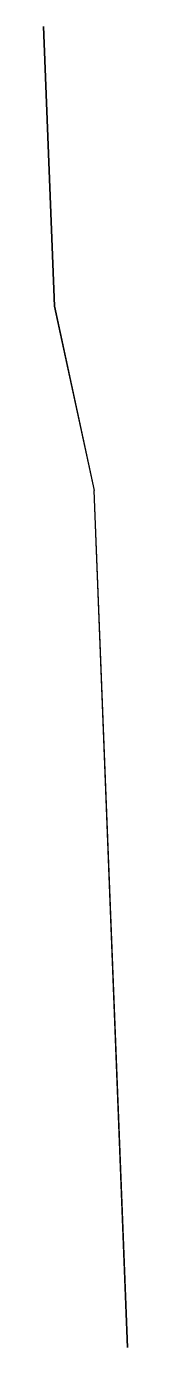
# Model space of a CAD drawing. Header units: millimetres. Extents: x 36720183 to 38160956, y 58934012 to 60388477.
# Drawn here: x 37678385 to 37687466, y 59038038 to 59179543 of the extents above; entities that cross this region are included whole.
import ezdxf

# ---------------------------------------------------------------- set-up
doc = ezdxf.new("R2010")
doc.units = ezdxf.units.MM
doc.header["$LTSCALE"] = 1000
doc.header["$MEASUREMENT"] = 0
doc.layers.add('DL_道路红线_干道网_', color=6, linetype='Continuous')

msp = doc.modelspace()

# ---------------------------------------------------------------- linework, layer by layer
at = {"layer": 'DL_道路红线_干道网_', "color": 8}
for p, q in [((37678385, 59179543), (37679565, 59149567)), ((37678393, 59179543), (37679573, 59149567)), ((37687458, 59038038), (37683844, 59129842)), ((37687466, 59038038), (37683852, 59129842))]:
    msp.add_line(p, q, dxfattribs=at)
for points in [[(37679565, 59149567), (37683844, 59129842)], [(37679565, 59149567), (37683844, 59129842)], [(37679573, 59149567), (37683852, 59129842)], [(37679573, 59149567), (37683852, 59129842)]]:
    msp.add_lwpolyline(points, dxfattribs=at)

doc.saveas('drawing.dxf')
